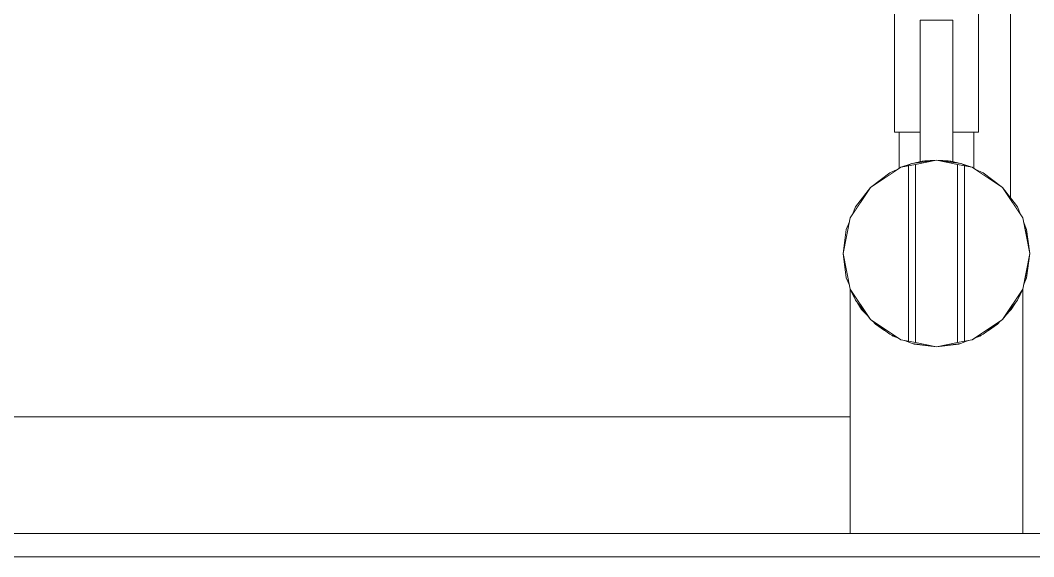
# Model space of a CAD drawing. Header units: metres. Extents: x -41 to 412, y -15 to 25.
# Drawn here: x 269.6982 to 269.9153, y -13.7206 to -13.6056 of the extents above; entities that cross this region are included whole.
import ezdxf

# ---------------------------------------------------------------- set-up
doc = ezdxf.new("R2010")
doc.units = ezdxf.units.M
doc.header["$MEASUREMENT"] = 0
doc.set_wipeout_variables(frame=1)
doc.linetypes.add('Wipeout_Contour', pattern=[1, 0, -1])
doc.layers.add('Interior - Furniture', color=7, linetype='Continuous')
doc.layers.add('Structural - Bearing', color=7, linetype='Continuous')

msp = doc.modelspace()

# ---------------------------------------------------------------- wipeouts: each hides what was drawn before it
at = {"color": 254, "linetype": 'Wipeout_Contour', "lineweight": 0, "ltscale": 4053.331073}
msp.add_wipeout([(269.91032, -12.57055), (269.91032, -13.64361), (269.91181, -13.64555), (269.91248, -13.64717), (269.91296, -13.6479), (269.91313, -13.64876), (269.9138, -13.65038), (269.91449, -13.65555), (269.9138, -13.66073), (269.91313, -13.66235), (269.91297, -13.6632), (269.91299, -13.66315), (269.91299, -13.69055), (269.91532, -13.69055), (269.91532, -12.57055)], dxfattribs=at).dxf.layer = 'Structural - Bearing'
at = {"color": 254, "linetype": 'Wipeout_Contour', "lineweight": 0, "ltscale": 2967.395853}
msp.add_wipeout([(268.94699, -13.72055), (269.49449, -13.72055), (269.49449, -13.71555), (269.87599, -13.71555), (269.87599, -13.69055), (269.48365, -13.69055), (269.47865, -13.69055), (269.47865, -13.71555), (268.95199, -13.71555), (268.95199, -13.69055), (268.94699, -13.69055)], dxfattribs=at).dxf.layer = 'Structural - Bearing'

# ---------------------------------------------------------------- next in the draw order: wipeouts: each hides what was drawn before it
at = {"color": 254, "linetype": 'Wipeout_Contour', "lineweight": 0, "ltscale": 1081.887843}
msp.add_wipeout([(269.91139, -13.66609), (269.91032, -13.66749), (269.91032, -13.66772), (269.91051, -13.66752)], dxfattribs=at).dxf.layer = 'Structural - Bearing'
at = {"color": 254, "linetype": 'Wipeout_Contour', "lineweight": 0, "ltscale": 1081.04893}
msp.add_wipeout([(269.91299, -13.71555), (269.91532, -13.71555), (269.91532, -13.69055), (269.91299, -13.69055)], dxfattribs=at).dxf.layer = 'Structural - Bearing'

# ---------------------------------------------------------------- next in the draw order: wipeouts: each hides what was drawn before it
at = {"color": 254, "linetype": 'Wipeout_Contour', "lineweight": 0, "ltscale": 1080.973549}
msp.add_wipeout([(269.51449, -13.71555), (269.51449, -13.72055), (270.27449, -13.72055), (270.27449, -13.71555)], dxfattribs=at).dxf.layer = 'Interior - Furniture'
at = {"color": 254, "linetype": 'Wipeout_Contour', "lineweight": 0, "ltscale": 11332.572567}
msp.add_wipeout([(269.48365, -13.69055), (269.87599, -13.69055), (269.87599, -13.66315), (269.87601, -13.6632), (269.87584, -13.66235), (269.87517, -13.66073), (269.87449, -13.65555), (269.87517, -13.65038), (269.87584, -13.64876), (269.87601, -13.6479), (269.8765, -13.64717), (269.87717, -13.64555), (269.88034, -13.64141), (269.88449, -13.63823), (269.8861, -13.63756), (269.88682, -13.63708), (269.88649, -13.63722), (269.88649, -13.62955), (269.88549, -13.62955), (269.88549, -13.53155), (269.88549, -13.52064), (269.88549, -13.48939), (269.88623, -13.48596), (269.88823, -13.48308), (269.89119, -13.48118), (269.89464, -13.48055), (269.89807, -13.4813), (269.90096, -13.4833), (269.90286, -13.48625), (269.90348, -13.48971), (269.90348, -13.52072), (269.90349, -13.53155), (269.90349, -13.62955), (269.90249, -13.62955), (269.90249, -13.63722), (269.90215, -13.63708), (269.90287, -13.63756), (269.90449, -13.63823), (269.90863, -13.64141), (269.91032, -13.64361), (269.91032, -12.57055), (269.48365, -12.57055)], dxfattribs=at).dxf.layer = 'Structural - Bearing'
at = {"color": 254, "linetype": 'Wipeout_Contour', "lineweight": 0, "ltscale": 1081.130536}
msp.add_wipeout([(269.91197, -13.66516), (269.91236, -13.66453), (269.91296, -13.66322), (269.91248, -13.66393)], dxfattribs=at).dxf.layer = 'Structural - Bearing'

# ---------------------------------------------------------------- next in the draw order: linework, layer by layer
at = {"layer": 'Interior - Furniture', "color": 104, "linetype": 'Continuous', "lineweight": 13, "true_color": 0x029e21}
msp.add_line((269.34199, -13.72055), (270.44699, -13.72055), dxfattribs=at)
at = {"layer": 'Structural - Bearing', "color": 30, "linetype": 'Continuous', "lineweight": 18, "true_color": 0xff6600}
for p, q in [((269.91032, -13.64361), (269.91032, -12.57055)), ((269.48365, -13.69055), (269.87599, -13.69055))]:
    msp.add_line(p, q, dxfattribs=at)

# ---------------------------------------------------------------- next in the draw order: wipeouts: each hides what was drawn before it
at = {"color": 254, "linetype": 'Wipeout_Contour', "lineweight": 0, "ltscale": 811.005625}
msp.add_wipeout([(269.8765, -13.64717), (269.88034, -13.64141), (269.87717, -13.64555)], dxfattribs=at).dxf.layer = 'Interior - Furniture'
at = {"color": 254, "linetype": 'Wipeout_Contour', "lineweight": 0, "ltscale": 1620.593165}
msp.add_wipeout([(269.91236, -13.66453), (269.91236, -13.71555), (269.91299, -13.71555), (269.91299, -13.66315), (269.91296, -13.66321), (269.91296, -13.66322)], dxfattribs=at).dxf.layer = 'Interior - Furniture'
at = {"color": 254, "linetype": 'Wipeout_Contour', "lineweight": 0, "ltscale": 1351.346581}
msp.add_wipeout([(269.8871, -13.63697), (269.88685, -13.63707), (269.88769, -13.6369), (269.88916, -13.63629), (269.88883, -13.63637)], dxfattribs=at).dxf.layer = 'Structural - Bearing'
at = {"color": 254, "linetype": 'Wipeout_Contour', "lineweight": 0, "ltscale": 1080.797686}
msp.add_wipeout([(269.87602, -13.66322), (269.87662, -13.66453), (269.877, -13.66516), (269.8765, -13.66393)], dxfattribs=at).dxf.layer = 'Structural - Bearing'
at = {"color": 254, "linetype": 'Wipeout_Contour', "lineweight": 0, "ltscale": 810.252719}
msp.add_wipeout([(269.91032, -13.66749), (269.90929, -13.66883), (269.91032, -13.66772)], dxfattribs=at).dxf.layer = 'Structural - Bearing'
at = {"color": 254, "linetype": 'Wipeout_Contour', "lineweight": 0, "ltscale": 810.952374}
msp.add_wipeout([(269.88084, -13.67008), (269.8814, -13.67068), (269.88337, -13.67202)], dxfattribs=at).dxf.layer = 'Structural - Bearing'
at = {"color": 254, "linetype": 'Wipeout_Contour', "lineweight": 0, "ltscale": 810.473554}
msp.add_wipeout([(269.9056, -13.67202), (269.90757, -13.67068), (269.90813, -13.67008)], dxfattribs=at).dxf.layer = 'Structural - Bearing'
at = {"color": 254, "linetype": 'Wipeout_Contour', "lineweight": 0, "ltscale": 1080.840879}
msp.add_wipeout([(269.88485, -13.67302), (269.88524, -13.67328), (269.88634, -13.6737), (269.8861, -13.67354)], dxfattribs=at).dxf.layer = 'Structural - Bearing'
at = {"color": 254, "linetype": 'Wipeout_Contour', "lineweight": 0, "ltscale": 1081.101008}
msp.add_wipeout([(269.90287, -13.67354), (269.90263, -13.6737), (269.90374, -13.67328), (269.90412, -13.67302)], dxfattribs=at).dxf.layer = 'Structural - Bearing'
at = {"color": 254, "linetype": 'Wipeout_Contour', "lineweight": 0, "ltscale": 811.013257}
msp.add_wipeout([(269.88769, -13.6742), (269.88763, -13.67419), (269.88802, -13.67434)], dxfattribs=at).dxf.layer = 'Structural - Bearing'
at = {"color": 254, "linetype": 'Wipeout_Contour', "lineweight": 0, "ltscale": 811.153864}
msp.add_wipeout([(269.89449, -13.67555), (269.8895, -13.6749), (269.8897, -13.67497)], dxfattribs=at).dxf.layer = 'Structural - Bearing'
at = {"color": 254, "linetype": 'Wipeout_Contour', "lineweight": 0, "ltscale": 810.391646}
msp.add_wipeout([(269.90128, -13.6742), (269.90095, -13.67434), (269.90135, -13.67419)], dxfattribs=at).dxf.layer = 'Structural - Bearing'

# ---------------------------------------------------------------- next in the draw order: linework, layer by layer
at = {"layer": 'Structural - Bearing', "color": 30, "linetype": 'Continuous', "lineweight": 18, "true_color": 0xff6600}
msp.add_line((269.91032, -13.66772), (269.91032, -13.66749), dxfattribs=at)

# ---------------------------------------------------------------- next in the draw order: wipeouts: each hides what was drawn before it
at = {"color": 254, "linetype": 'Wipeout_Contour', "lineweight": 0, "ltscale": 810.449811}
msp.add_wipeout([(269.88034, -13.64141), (269.8861, -13.63756), (269.88449, -13.63823)], dxfattribs=at).dxf.layer = 'Interior - Furniture'
at = {"color": 254, "linetype": 'Wipeout_Contour', "lineweight": 0, "ltscale": 810.796159}
msp.add_wipeout([(269.91449, -13.65555), (269.91313, -13.66235), (269.9138, -13.66073)], dxfattribs=at).dxf.layer = 'Interior - Furniture'
at = {"color": 254, "linetype": 'Wipeout_Contour', "lineweight": 0, "ltscale": 1081.185754}
msp.add_wipeout([(269.89139, -13.63579), (269.88961, -13.63619), (269.89449, -13.63555), (269.89146, -13.63578)], dxfattribs=at).dxf.layer = 'Structural - Bearing'
at = {"color": 254, "linetype": 'Wipeout_Contour', "lineweight": 0, "ltscale": 810.753528}
msp.add_wipeout([(269.87968, -13.66883), (269.87758, -13.66609), (269.87846, -13.66752)], dxfattribs=at).dxf.layer = 'Structural - Bearing'
at = {"color": 254, "linetype": 'Wipeout_Contour', "lineweight": 0, "ltscale": 810.253745}
msp.add_wipeout([(269.89947, -13.6749), (269.89449, -13.67555), (269.89927, -13.67497)], dxfattribs=at).dxf.layer = 'Structural - Bearing'

# ---------------------------------------------------------------- next in the draw order: wipeouts: each hides what was drawn before it
at = {"color": 254, "linetype": 'Wipeout_Contour', "lineweight": 0, "ltscale": 810.768663}
msp.add_wipeout([(269.91313, -13.64876), (269.91449, -13.65555), (269.9138, -13.65038)], dxfattribs=at).dxf.layer = 'Interior - Furniture'
at = {"color": 254, "linetype": 'Wipeout_Contour', "lineweight": 0, "ltscale": 1891.266667}
msp.add_wipeout([(269.91139, -13.66609), (269.91051, -13.66752), (269.91051, -13.71555), (269.91236, -13.71555), (269.91236, -13.66453), (269.91197, -13.66516), (269.91181, -13.66555)], dxfattribs=at).dxf.layer = 'Interior - Furniture'
at = {"color": 254, "linetype": 'Wipeout_Contour', "lineweight": 0, "ltscale": 1080.699877}
msp.add_wipeout([(269.89751, -13.63578), (269.89449, -13.63555), (269.89936, -13.63619), (269.89758, -13.63579)], dxfattribs=at).dxf.layer = 'Structural - Bearing'

# ---------------------------------------------------------------- next in the draw order: wipeouts: each hides what was drawn before it
at = {"color": 254, "linetype": 'Wipeout_Contour', "lineweight": 0, "ltscale": 810.966965}
msp.add_wipeout([(269.88931, -13.63623), (269.88769, -13.6369), (269.89449, -13.63555)], dxfattribs=at).dxf.layer = 'Interior - Furniture'
at = {"color": 254, "linetype": 'Wipeout_Contour', "lineweight": 0, "ltscale": 1892.085236}
msp.add_wipeout([(269.90813, -13.67008), (269.90757, -13.67068), (269.90757, -13.71555), (269.91051, -13.71555), (269.91051, -13.66752), (269.90929, -13.66883), (269.90863, -13.66969)], dxfattribs=at).dxf.layer = 'Interior - Furniture'
at = {"color": 254, "linetype": 'Wipeout_Contour', "lineweight": 0, "ltscale": 1351.069247}
msp.add_wipeout([(269.89981, -13.63629), (269.90128, -13.6369), (269.90213, -13.63707), (269.90188, -13.63697), (269.90014, -13.63637)], dxfattribs=at).dxf.layer = 'Structural - Bearing'

# ---------------------------------------------------------------- next in the draw order: wipeouts: each hides what was drawn before it
at = {"color": 254, "linetype": 'Wipeout_Contour', "lineweight": 0, "ltscale": 810.467804}
msp.add_wipeout([(269.89966, -13.63623), (269.89449, -13.63555), (269.90128, -13.6369)], dxfattribs=at).dxf.layer = 'Interior - Furniture'
at = {"color": 254, "linetype": 'Wipeout_Contour', "lineweight": 0, "ltscale": 810.952857}
msp.add_wipeout([(269.90287, -13.63756), (269.90863, -13.64141), (269.90449, -13.63823)], dxfattribs=at).dxf.layer = 'Interior - Furniture'
at = {"color": 254, "linetype": 'Wipeout_Contour', "lineweight": 0, "ltscale": 1892.417476}
msp.add_wipeout([(269.90412, -13.67302), (269.90374, -13.67328), (269.90374, -13.71555), (269.90757, -13.71555), (269.90757, -13.67068), (269.9056, -13.67202), (269.90449, -13.67287)], dxfattribs=at).dxf.layer = 'Interior - Furniture'

# ---------------------------------------------------------------- next in the draw order: wipeouts: each hides what was drawn before it
at = {"color": 254, "linetype": 'Wipeout_Contour', "lineweight": 0, "ltscale": 810.453579}
msp.add_wipeout([(269.91181, -13.64555), (269.90863, -13.64141), (269.91248, -13.64717)], dxfattribs=at).dxf.layer = 'Interior - Furniture'
at = {"color": 254, "linetype": 'Wipeout_Contour', "lineweight": 0, "ltscale": 2702.97374}
msp.add_wipeout([(269.89947, -13.6749), (269.89927, -13.67497), (269.89927, -13.71555), (269.90374, -13.71555), (269.90374, -13.67328), (269.90263, -13.6737), (269.90214, -13.67403), (269.90135, -13.67419), (269.90095, -13.67434), (269.89966, -13.67487)], dxfattribs=at).dxf.layer = 'Interior - Furniture'

# ---------------------------------------------------------------- next in the draw order: wipeouts: each hides what was drawn before it
at = {"color": 254, "linetype": 'Wipeout_Contour', "lineweight": 0, "ltscale": 810.990578}
msp.add_wipeout([(269.90287, -13.67354), (269.90449, -13.67287), (269.90863, -13.66969)], dxfattribs=at).dxf.layer = 'Interior - Furniture'
at = {"color": 254, "linetype": 'Wipeout_Contour', "lineweight": 0, "ltscale": 1080.979083}
msp.add_wipeout([(269.89927, -13.67497), (269.89449, -13.67555), (269.89449, -13.71555), (269.89927, -13.71555)], dxfattribs=at).dxf.layer = 'Interior - Furniture'

# ---------------------------------------------------------------- next in the draw order: wipeouts: each hides what was drawn before it
at = {"color": 254, "linetype": 'Wipeout_Contour', "lineweight": 0, "ltscale": 810.434502}
msp.add_wipeout([(269.90863, -13.66969), (269.91181, -13.66555), (269.91248, -13.66393)], dxfattribs=at).dxf.layer = 'Interior - Furniture'
at = {"color": 254, "linetype": 'Wipeout_Contour', "lineweight": 0, "ltscale": 1080.959957}
msp.add_wipeout([(269.89449, -13.67555), (269.8897, -13.67497), (269.8897, -13.71555), (269.89449, -13.71555)], dxfattribs=at).dxf.layer = 'Interior - Furniture'

# ---------------------------------------------------------------- next in the draw order: wipeouts: each hides what was drawn before it
at = {"color": 254, "linetype": 'Wipeout_Contour', "lineweight": 0, "ltscale": 2701.572098}
msp.add_wipeout([(269.88524, -13.71555), (269.8897, -13.71555), (269.8897, -13.67497), (269.8895, -13.6749), (269.88931, -13.67487), (269.88802, -13.67434), (269.88763, -13.67419), (269.88683, -13.67403), (269.88634, -13.6737), (269.88524, -13.67328)], dxfattribs=at).dxf.layer = 'Interior - Furniture'

# ---------------------------------------------------------------- next in the draw order: wipeouts: each hides what was drawn before it
at = {"color": 254, "linetype": 'Wipeout_Contour', "lineweight": 0, "ltscale": 1890.83246}
msp.add_wipeout([(269.88337, -13.67202), (269.8814, -13.67068), (269.8814, -13.71555), (269.88524, -13.71555), (269.88524, -13.67328), (269.88485, -13.67302), (269.88449, -13.67287)], dxfattribs=at).dxf.layer = 'Interior - Furniture'
at = {"color": 254, "linetype": 'Wipeout_Contour', "lineweight": 0, "ltscale": 810.972574}
msp.add_wipeout([(269.89449, -13.67555), (269.88769, -13.6742), (269.88931, -13.67487)], dxfattribs=at).dxf.layer = 'Interior - Furniture'

# ---------------------------------------------------------------- next in the draw order: wipeouts: each hides what was drawn before it
at = {"color": 254, "linetype": 'Wipeout_Contour', "lineweight": 0, "ltscale": 1891.163455}
msp.add_wipeout([(269.87846, -13.71555), (269.8814, -13.71555), (269.8814, -13.67068), (269.88084, -13.67008), (269.88034, -13.66969), (269.87968, -13.66883), (269.87846, -13.66752)], dxfattribs=at).dxf.layer = 'Interior - Furniture'
at = {"color": 254, "linetype": 'Wipeout_Contour', "lineweight": 0, "ltscale": 810.473041}
msp.add_wipeout([(269.90128, -13.6742), (269.89449, -13.67555), (269.89966, -13.67487)], dxfattribs=at).dxf.layer = 'Interior - Furniture'

# ---------------------------------------------------------------- next in the draw order: wipeouts: each hides what was drawn before it
at = {"color": 254, "linetype": 'Wipeout_Contour', "lineweight": 0, "ltscale": 1080.981696}
msp.add_wipeout([(269.90049, -13.63675), (269.89899, -13.63645), (269.89899, -13.67466), (269.90049, -13.67436)], dxfattribs=at).dxf.layer = 'Interior - Furniture'
at = {"color": 254, "linetype": 'Wipeout_Contour', "lineweight": 0, "ltscale": 1891.973399}
msp.add_wipeout([(269.877, -13.66516), (269.87662, -13.66453), (269.87662, -13.71555), (269.87846, -13.71555), (269.87846, -13.66752), (269.87758, -13.66609), (269.87717, -13.66555)], dxfattribs=at).dxf.layer = 'Interior - Furniture'

# ---------------------------------------------------------------- next in the draw order: wipeouts: each hides what was drawn before it
at = {"color": 254, "linetype": 'Wipeout_Contour', "lineweight": 0, "ltscale": 1621.441035}
msp.add_wipeout([(269.89899, -13.67466), (269.89899, -13.63645), (269.89449, -13.63555), (269.88999, -13.63645), (269.88999, -13.67466), (269.89449, -13.67555)], dxfattribs=at).dxf.layer = 'Interior - Furniture'
at = {"color": 254, "linetype": 'Wipeout_Contour', "lineweight": 0, "ltscale": 2432.590196}
msp.add_wipeout([(269.90049, -13.63675), (269.90049, -13.67436), (269.90214, -13.67403), (269.90863, -13.66969), (269.91296, -13.66321), (269.91449, -13.65555), (269.91296, -13.6479), (269.90863, -13.64141), (269.90214, -13.63707)], dxfattribs=at).dxf.layer = 'Interior - Furniture'
at = {"color": 254, "linetype": 'Wipeout_Contour', "lineweight": 0, "ltscale": 1622.209018}
msp.add_wipeout([(269.87599, -13.66315), (269.87599, -13.71555), (269.87662, -13.71555), (269.87662, -13.66453), (269.87602, -13.66322), (269.87601, -13.6632)], dxfattribs=at).dxf.layer = 'Interior - Furniture'

# ---------------------------------------------------------------- next in the draw order: linework, layer by layer
at = {"layer": 'Interior - Furniture', "color": 104, "linetype": 'Continuous', "lineweight": 13, "true_color": 0x029e21}
for p, q in [((269.90863, -13.64141), (269.90449, -13.63823)), ((269.91181, -13.64555), (269.90863, -13.64141)), ((269.91296, -13.6479), (269.90863, -13.64141)), ((269.91248, -13.64717), (269.91181, -13.64555)), ((269.91449, -13.65555), (269.91296, -13.6479)), ((269.9138, -13.65038), (269.91313, -13.64876)), ((269.91449, -13.65555), (269.9138, -13.65038)), ((269.91296, -13.66321), (269.91449, -13.65555)), ((269.9138, -13.66073), (269.91449, -13.65555)), ((269.91313, -13.66235), (269.9138, -13.66073)), ((269.90863, -13.66969), (269.91296, -13.66321)), ((269.91296, -13.66322), (269.91236, -13.66453)), ((269.91299, -13.66315), (269.91297, -13.6632)), ((269.91299, -13.66315), (269.91299, -13.71555)), ((269.91181, -13.66555), (269.91248, -13.66393)), ((269.91236, -13.66453), (269.91197, -13.66516)), ((269.90863, -13.66969), (269.91181, -13.66555)), ((269.91051, -13.66752), (269.90929, -13.66883)), ((269.91139, -13.66609), (269.91051, -13.66752)), ((269.90214, -13.67403), (269.90863, -13.66969)), ((269.90449, -13.67287), (269.90863, -13.66969)), ((269.90757, -13.67068), (269.9056, -13.67202)), ((269.90813, -13.67008), (269.90757, -13.67068)), ((269.90049, -13.67436), (269.90214, -13.67403)), ((269.90374, -13.67328), (269.90263, -13.6737)), ((269.90287, -13.67354), (269.90449, -13.67287)), ((269.90412, -13.67302), (269.90374, -13.67328)), ((269.89449, -13.67555), (269.89899, -13.67466)), ((269.89449, -13.67555), (269.89966, -13.67487)), ((269.89927, -13.67497), (269.89449, -13.67555)), ((269.90049, -13.67436), (269.89899, -13.67466)), ((269.89947, -13.6749), (269.89927, -13.67497)), ((269.89966, -13.67487), (269.90128, -13.6742)), ((269.90135, -13.67419), (269.90095, -13.67434)), ((269.51449, -13.71555), (270.27449, -13.71555))]:
    msp.add_line(p, q, dxfattribs=at)

# ---------------------------------------------------------------- next in the draw order: wipeouts: each hides what was drawn before it
at = {"color": 254, "linetype": 'Wipeout_Contour', "lineweight": 0, "ltscale": 810.671964}
msp.add_wipeout([(269.87584, -13.66235), (269.87449, -13.65555), (269.87517, -13.66073)], dxfattribs=at).dxf.layer = 'Interior - Furniture'
at = {"color": 254, "linetype": 'Wipeout_Contour', "lineweight": 0, "ltscale": 810.986969}
msp.add_wipeout([(269.8765, -13.66393), (269.87717, -13.66555), (269.88034, -13.66969)], dxfattribs=at).dxf.layer = 'Interior - Furniture'

# ---------------------------------------------------------------- next in the draw order: wipeouts: each hides what was drawn before it
at = {"color": 254, "linetype": 'Wipeout_Contour', "lineweight": 0, "ltscale": 810.644091}
msp.add_wipeout([(269.87449, -13.65555), (269.87584, -13.64876), (269.87517, -13.65038)], dxfattribs=at).dxf.layer = 'Interior - Furniture'
at = {"color": 254, "linetype": 'Wipeout_Contour', "lineweight": 0, "ltscale": 810.487966}
msp.add_wipeout([(269.8861, -13.67354), (269.88034, -13.66969), (269.88449, -13.67287)], dxfattribs=at).dxf.layer = 'Interior - Furniture'

# ---------------------------------------------------------------- next in the draw order: wipeouts: each hides what was drawn before it
at = {"color": 254, "linetype": 'Wipeout_Contour', "lineweight": 0, "ltscale": 2431.730035}
msp.add_wipeout([(269.87601, -13.66321), (269.88034, -13.66969), (269.88683, -13.67403), (269.88849, -13.67436), (269.88849, -13.63675), (269.88683, -13.63707), (269.88034, -13.64141), (269.87601, -13.6479), (269.87449, -13.65555)], dxfattribs=at).dxf.layer = 'Interior - Furniture'

# ---------------------------------------------------------------- next in the draw order: linework, layer by layer
at = {"layer": 'Interior - Furniture', "color": 104, "linetype": 'Continuous', "lineweight": 13, "true_color": 0x029e21}
for p, q in [((269.88449, -13.63823), (269.88034, -13.64141)), ((269.88034, -13.64141), (269.87601, -13.6479)), ((269.88034, -13.64141), (269.87717, -13.64555)), ((269.87717, -13.64555), (269.8765, -13.64717)), ((269.87601, -13.6479), (269.87449, -13.65555)), ((269.87584, -13.64876), (269.87517, -13.65038)), ((269.87517, -13.65038), (269.87449, -13.65555)), ((269.87449, -13.65555), (269.87517, -13.66073)), ((269.87449, -13.65555), (269.87601, -13.66321)), ((269.87517, -13.66073), (269.87584, -13.66235)), ((269.87601, -13.6632), (269.87599, -13.66315)), ((269.87599, -13.66315), (269.87599, -13.71555)), ((269.87601, -13.66321), (269.88034, -13.66969)), ((269.87662, -13.66453), (269.87602, -13.66322)), ((269.8765, -13.66393), (269.87717, -13.66555)), ((269.877, -13.66516), (269.87662, -13.66453)), ((269.87717, -13.66555), (269.88034, -13.66969)), ((269.87846, -13.66752), (269.87758, -13.66609)), ((269.87968, -13.66883), (269.87846, -13.66752)), ((269.88034, -13.66969), (269.88449, -13.67287)), ((269.88034, -13.66969), (269.88683, -13.67403)), ((269.8814, -13.67068), (269.88084, -13.67008)), ((269.88337, -13.67202), (269.8814, -13.67068)), ((269.88449, -13.67287), (269.8861, -13.67354)), ((269.88524, -13.67328), (269.88485, -13.67302)), ((269.88634, -13.6737), (269.88524, -13.67328))]:
    msp.add_line(p, q, dxfattribs=at)

# ---------------------------------------------------------------- next in the draw order: wipeouts: each hides what was drawn before it
at = {"color": 254, "linetype": 'Wipeout_Contour', "lineweight": 0, "ltscale": 1891.482562}
msp.add_wipeout([(269.8871, -13.62955), (269.88649, -13.62955), (269.88649, -13.63722), (269.88682, -13.63708), (269.88683, -13.63707), (269.88685, -13.63707), (269.8871, -13.63697)], dxfattribs=at).dxf.layer = 'Interior - Furniture'
at = {"color": 254, "linetype": 'Wipeout_Contour', "lineweight": 0, "ltscale": 1080.939749}
msp.add_wipeout([(269.88849, -13.67436), (269.88999, -13.67466), (269.88999, -13.63645), (269.88849, -13.63675)], dxfattribs=at).dxf.layer = 'Interior - Furniture'

# ---------------------------------------------------------------- next in the draw order: linework, layer by layer
at = {"layer": 'Interior - Furniture', "color": 104, "linetype": 'Continuous', "lineweight": 13, "true_color": 0x029e21}
for p, q in [((269.88683, -13.67403), (269.88849, -13.67436)), ((269.88802, -13.67434), (269.88763, -13.67419)), ((269.88769, -13.6742), (269.88931, -13.67487)), ((269.88999, -13.67466), (269.88849, -13.67436)), ((269.88931, -13.67487), (269.89449, -13.67555)), ((269.8897, -13.67497), (269.8895, -13.6749)), ((269.89449, -13.67555), (269.8897, -13.67497)), ((269.88999, -13.67466), (269.89449, -13.67555))]:
    msp.add_line(p, q, dxfattribs=at)

# ---------------------------------------------------------------- next in the draw order: wipeouts: each hides what was drawn before it
at = {"color": 254, "linetype": 'Wipeout_Contour', "lineweight": 0, "ltscale": 1080.940183}
msp.add_wipeout([(269.89099, -13.63586), (269.89125, -13.63581), (269.89125, -13.60555), (269.89099, -13.60555)], dxfattribs=at).dxf.layer = 'Interior - Furniture'
at = {"color": 254, "linetype": 'Wipeout_Contour', "lineweight": 0, "ltscale": 1351.041086}
msp.add_wipeout([(269.8871, -13.63697), (269.88883, -13.63637), (269.88883, -13.62955), (269.88812, -13.62955), (269.8871, -13.62955)], dxfattribs=at).dxf.layer = 'Interior - Furniture'

# ---------------------------------------------------------------- next in the draw order: linework, layer by layer
at = {"layer": 'Interior - Furniture', "color": 104, "linetype": 'Continuous', "lineweight": 13, "true_color": 0x029e21}
for p, q in [((269.88683, -13.63707), (269.88034, -13.64141)), ((269.88649, -13.63722), (269.88682, -13.63708)), ((269.88685, -13.63707), (269.8871, -13.63697)), ((269.8861, -13.63756), (269.88449, -13.63823))]:
    msp.add_line(p, q, dxfattribs=at)

# ---------------------------------------------------------------- next in the draw order: wipeouts: each hides what was drawn before it
at = {"color": 254, "linetype": 'Wipeout_Contour', "lineweight": 0, "ltscale": 1621.444692}
msp.add_wipeout([(269.88549, -13.53155), (269.88549, -13.62955), (269.88617, -13.62955), (269.88617, -13.56155), (269.88611, -13.56155), (269.88549, -13.56155)], dxfattribs=at).dxf.layer = 'Interior - Furniture'
at = {"color": 254, "linetype": 'Wipeout_Contour', "lineweight": 0, "ltscale": 1080.942113}
msp.add_wipeout([(269.89125, -13.60555), (269.89125, -13.63581), (269.89201, -13.63571), (269.89201, -13.60555)], dxfattribs=at).dxf.layer = 'Interior - Furniture'

# ---------------------------------------------------------------- next in the draw order: wipeouts: each hides what was drawn before it
at = {"color": 254, "linetype": 'Wipeout_Contour', "lineweight": 0, "ltscale": 1080.945886}
msp.add_wipeout([(269.89201, -13.63571), (269.89315, -13.6356), (269.89315, -13.60555), (269.89201, -13.60555)], dxfattribs=at).dxf.layer = 'Interior - Furniture'

# ---------------------------------------------------------------- next in the draw order: wipeouts: each hides what was drawn before it
at = {"color": 254, "linetype": 'Wipeout_Contour', "lineweight": 0, "ltscale": 1080.950932}
msp.add_wipeout([(269.89315, -13.6356), (269.89449, -13.63555), (269.89449, -13.60555), (269.89315, -13.60555)], dxfattribs=at).dxf.layer = 'Interior - Furniture'
at = {"color": 254, "linetype": 'Wipeout_Contour', "lineweight": 0, "ltscale": 2432.470848}
msp.add_wipeout([(269.88883, -13.62955), (269.88883, -13.63637), (269.88916, -13.63629), (269.88931, -13.63623), (269.88961, -13.63619), (269.89139, -13.63579), (269.89125, -13.63581), (269.89099, -13.63586), (269.89099, -13.62955)], dxfattribs=at).dxf.layer = 'Interior - Furniture'

# ---------------------------------------------------------------- next in the draw order: linework, layer by layer
at = {"layer": 'Interior - Furniture', "color": 104, "linetype": 'Continuous', "lineweight": 13, "true_color": 0x029e21}
for p, q in [((269.88849, -13.63675), (269.88683, -13.63707)), ((269.8871, -13.63697), (269.88883, -13.63637)), ((269.88931, -13.63623), (269.88769, -13.6369)), ((269.88849, -13.63675), (269.88999, -13.63645)), ((269.88849, -13.63675), (269.88849, -13.67436)), ((269.88883, -13.63637), (269.88916, -13.63629)), ((269.88999, -13.63645), (269.88999, -13.67466))]:
    msp.add_line(p, q, dxfattribs=at)

# ---------------------------------------------------------------- next in the draw order: wipeouts: each hides what was drawn before it
at = {"color": 254, "linetype": 'Wipeout_Contour', "lineweight": 0, "ltscale": 1350.680185}
msp.add_wipeout([(269.88617, -13.62955), (269.88812, -13.62955), (269.88812, -13.56155), (269.88801, -13.56155), (269.88617, -13.56155)], dxfattribs=at).dxf.layer = 'Interior - Furniture'
at = {"color": 254, "linetype": 'Wipeout_Contour', "lineweight": 0, "ltscale": 1080.956283}
msp.add_wipeout([(269.89449, -13.63555), (269.89583, -13.6356), (269.89583, -13.60555), (269.89449, -13.60555)], dxfattribs=at).dxf.layer = 'Interior - Furniture'

# ---------------------------------------------------------------- next in the draw order: linework, layer by layer
at = {"layer": 'Interior - Furniture', "color": 104, "linetype": 'Continuous', "lineweight": 13, "true_color": 0x029e21}
for p, q in [((269.88549, -13.62955), (269.88549, -13.56155)), ((269.88549, -13.62955), (269.88617, -13.62955)), ((269.88649, -13.63722), (269.88649, -13.62955))]:
    msp.add_line(p, q, dxfattribs=at)

# ---------------------------------------------------------------- next in the draw order: wipeouts: each hides what was drawn before it
at = {"color": 254, "linetype": 'Wipeout_Contour', "lineweight": 0, "ltscale": 1620.450934}
msp.add_wipeout([(269.88812, -13.56155), (269.88812, -13.62955), (269.89099, -13.62955), (269.89099, -13.60555), (269.89104, -13.60555), (269.89104, -13.56155)], dxfattribs=at).dxf.layer = 'Interior - Furniture'
at = {"color": 254, "linetype": 'Wipeout_Contour', "lineweight": 0, "ltscale": 1080.961124}
msp.add_wipeout([(269.89583, -13.6356), (269.89696, -13.63571), (269.89696, -13.60555), (269.89583, -13.60555)], dxfattribs=at).dxf.layer = 'Interior - Furniture'
at = {"color": 254, "linetype": 'Wipeout_Contour', "lineweight": 0, "ltscale": 1081.203238}
msp.add_wipeout([(269.89201, -13.63571), (269.89146, -13.63578), (269.89449, -13.63555), (269.89315, -13.6356)], dxfattribs=at).dxf.layer = 'Interior - Furniture'

# ---------------------------------------------------------------- next in the draw order: linework, layer by layer
at = {"layer": 'Interior - Furniture', "color": 104, "linetype": 'Continuous', "lineweight": 13, "true_color": 0x029e21}
for p, q in [((269.89099, -13.60555), (269.89125, -13.60555)), ((269.89099, -13.63586), (269.89099, -13.60555)), ((269.89125, -13.60555), (269.89201, -13.60555)), ((269.89201, -13.60555), (269.89315, -13.60555)), ((269.88617, -13.62955), (269.88812, -13.62955)), ((269.88812, -13.62955), (269.89099, -13.62955)), ((269.88961, -13.63619), (269.89139, -13.63579)), ((269.89099, -13.63586), (269.89125, -13.63581)), ((269.89125, -13.63581), (269.89201, -13.63571)), ((269.89201, -13.63571), (269.89315, -13.6356))]:
    msp.add_line(p, q, dxfattribs=at)

# ---------------------------------------------------------------- next in the draw order: wipeouts: each hides what was drawn before it
at = {"color": 254, "linetype": 'Wipeout_Contour', "lineweight": 0, "ltscale": 1080.964918}
msp.add_wipeout([(269.89696, -13.60555), (269.89696, -13.63571), (269.89772, -13.63581), (269.89772, -13.60555)], dxfattribs=at).dxf.layer = 'Interior - Furniture'

# ---------------------------------------------------------------- next in the draw order: wipeouts: each hides what was drawn before it
at = {"color": 254, "linetype": 'Wipeout_Contour', "lineweight": 0, "ltscale": 1080.967084}
msp.add_wipeout([(269.89772, -13.63581), (269.89799, -13.63586), (269.89799, -13.60555), (269.89772, -13.60555)], dxfattribs=at).dxf.layer = 'Interior - Furniture'

# ---------------------------------------------------------------- next in the draw order: wipeouts: each hides what was drawn before it
at = {"color": 254, "linetype": 'Wipeout_Contour', "lineweight": 0, "ltscale": 1350.780921}
msp.add_wipeout([(269.89793, -13.56155), (269.89449, -13.56155), (269.89449, -13.60555), (269.89772, -13.60555), (269.89793, -13.60555)], dxfattribs=at).dxf.layer = 'Interior - Furniture'
at = {"color": 254, "linetype": 'Wipeout_Contour', "lineweight": 0, "ltscale": 1350.512169}
msp.add_wipeout([(269.89449, -13.63555), (269.89751, -13.63578), (269.89734, -13.63576), (269.89696, -13.63571), (269.89583, -13.6356)], dxfattribs=at).dxf.layer = 'Interior - Furniture'

# ---------------------------------------------------------------- next in the draw order: linework, layer by layer
at = {"layer": 'Interior - Furniture', "color": 104, "linetype": 'Continuous', "lineweight": 13, "true_color": 0x029e21}
for p, q in [((269.89315, -13.60555), (269.89449, -13.60555)), ((269.89449, -13.60555), (269.89583, -13.60555)), ((269.89449, -13.63555), (269.88931, -13.63623)), ((269.89449, -13.63555), (269.88999, -13.63645)), ((269.89146, -13.63578), (269.89449, -13.63555)), ((269.89315, -13.6356), (269.89449, -13.63555)), ((269.89449, -13.63555), (269.89583, -13.6356))]:
    msp.add_line(p, q, dxfattribs=at)

# ---------------------------------------------------------------- next in the draw order: wipeouts: each hides what was drawn before it
at = {"color": 254, "linetype": 'Wipeout_Contour', "lineweight": 0, "ltscale": 2432.054844}
msp.add_wipeout([(269.89758, -13.63579), (269.89936, -13.63619), (269.89966, -13.63623), (269.89981, -13.63629), (269.90014, -13.63637), (269.90014, -13.62955), (269.89799, -13.62955), (269.89799, -13.63586), (269.89772, -13.63581)], dxfattribs=at).dxf.layer = 'Interior - Furniture'

# ---------------------------------------------------------------- next in the draw order: linework, layer by layer
at = {"layer": 'Interior - Furniture', "color": 104, "linetype": 'Continuous', "lineweight": 13, "true_color": 0x029e21}
for p, q in [((269.89449, -13.63555), (269.89751, -13.63578)), ((269.89899, -13.63645), (269.89449, -13.63555)), ((269.89583, -13.6356), (269.89696, -13.63571)), ((269.89696, -13.63571), (269.89772, -13.63581)), ((269.89772, -13.63581), (269.89799, -13.63586)), ((269.89899, -13.63645), (269.89899, -13.67466))]:
    msp.add_line(p, q, dxfattribs=at)

# ---------------------------------------------------------------- next in the draw order: wipeouts: each hides what was drawn before it
at = {"color": 254, "linetype": 'Wipeout_Contour', "lineweight": 0, "ltscale": 1351.290223}
msp.add_wipeout([(269.90085, -13.62955), (269.90014, -13.62955), (269.90014, -13.63637), (269.90188, -13.63697), (269.90188, -13.62955)], dxfattribs=at).dxf.layer = 'Interior - Furniture'

# ---------------------------------------------------------------- next in the draw order: linework, layer by layer
at = {"layer": 'Interior - Furniture', "color": 104, "linetype": 'Continuous', "lineweight": 13, "true_color": 0x029e21}
for p, q in [((269.89966, -13.63623), (269.89449, -13.63555)), ((269.89758, -13.63579), (269.89936, -13.63619)), ((269.89899, -13.63645), (269.90049, -13.63675)), ((269.89981, -13.63629), (269.90014, -13.63637)), ((269.90049, -13.63675), (269.90049, -13.67436))]:
    msp.add_line(p, q, dxfattribs=at)

# ---------------------------------------------------------------- next in the draw order: wipeouts: each hides what was drawn before it
at = {"color": 254, "linetype": 'Wipeout_Contour', "lineweight": 0, "ltscale": 1892.007428}
msp.add_wipeout([(269.90249, -13.62955), (269.90188, -13.62955), (269.90188, -13.63697), (269.90213, -13.63707), (269.90214, -13.63707), (269.90215, -13.63708), (269.90249, -13.63722)], dxfattribs=at).dxf.layer = 'Interior - Furniture'

# ---------------------------------------------------------------- next in the draw order: linework, layer by layer
at = {"layer": 'Interior - Furniture', "color": 104, "linetype": 'Continuous', "lineweight": 13, "true_color": 0x029e21}
for p, q in [((269.90128, -13.6369), (269.89966, -13.63623)), ((269.90014, -13.63637), (269.90188, -13.63697)), ((269.90214, -13.63707), (269.90049, -13.63675)), ((269.90188, -13.63697), (269.90213, -13.63707)), ((269.90863, -13.64141), (269.90214, -13.63707)), ((269.90215, -13.63708), (269.90249, -13.63722)), ((269.90449, -13.63823), (269.90287, -13.63756))]:
    msp.add_line(p, q, dxfattribs=at)

# ---------------------------------------------------------------- next in the draw order: wipeouts: each hides what was drawn before it
at = {"color": 254, "linetype": 'Wipeout_Contour', "lineweight": 0, "ltscale": 1892.180607}
msp.add_wipeout([(269.89793, -13.60555), (269.89799, -13.60555), (269.89799, -13.62955), (269.90085, -13.62955), (269.90085, -13.56155), (269.90074, -13.56155), (269.89793, -13.56155)], dxfattribs=at).dxf.layer = 'Interior - Furniture'

# ---------------------------------------------------------------- next in the draw order: linework, layer by layer
at = {"layer": 'Interior - Furniture', "color": 104, "linetype": 'Continuous', "lineweight": 13, "true_color": 0x029e21}
for p, q in [((269.89583, -13.60555), (269.89696, -13.60555)), ((269.89696, -13.60555), (269.89772, -13.60555)), ((269.89772, -13.60555), (269.89799, -13.60555)), ((269.89799, -13.63586), (269.89799, -13.60555))]:
    msp.add_line(p, q, dxfattribs=at)

# ---------------------------------------------------------------- next in the draw order: wipeouts: each hides what was drawn before it
at = {"color": 254, "linetype": 'Wipeout_Contour', "lineweight": 0, "ltscale": 1350.728592}
msp.add_wipeout([(269.90085, -13.62955), (269.9028, -13.62955), (269.9028, -13.56155), (269.90274, -13.56155), (269.90085, -13.56155)], dxfattribs=at).dxf.layer = 'Interior - Furniture'

# ---------------------------------------------------------------- next in the draw order: linework, layer by layer
at = {"layer": 'Interior - Furniture', "color": 104, "linetype": 'Continuous', "lineweight": 13, "true_color": 0x029e21}
msp.add_line((269.89799, -13.62955), (269.90085, -13.62955), dxfattribs=at)

# ---------------------------------------------------------------- next in the draw order: wipeouts: each hides what was drawn before it
at = {"color": 254, "linetype": 'Wipeout_Contour', "lineweight": 0, "ltscale": 1620.454117}
msp.add_wipeout([(269.90348, -13.56155), (269.9028, -13.56155), (269.9028, -13.62955), (269.90349, -13.62955), (269.90349, -13.53155), (269.90348, -13.53156)], dxfattribs=at).dxf.layer = 'Interior - Furniture'

# ---------------------------------------------------------------- next in the draw order: linework, layer by layer
at = {"layer": 'Interior - Furniture', "color": 104, "linetype": 'Continuous', "lineweight": 13, "true_color": 0x029e21}
for p, q in [((269.90349, -13.62955), (269.90349, -13.56155)), ((269.90085, -13.62955), (269.9028, -13.62955)), ((269.90249, -13.63722), (269.90249, -13.62955)), ((269.9028, -13.62955), (269.90349, -13.62955))]:
    msp.add_line(p, q, dxfattribs=at)

doc.saveas('drawing.dxf')
